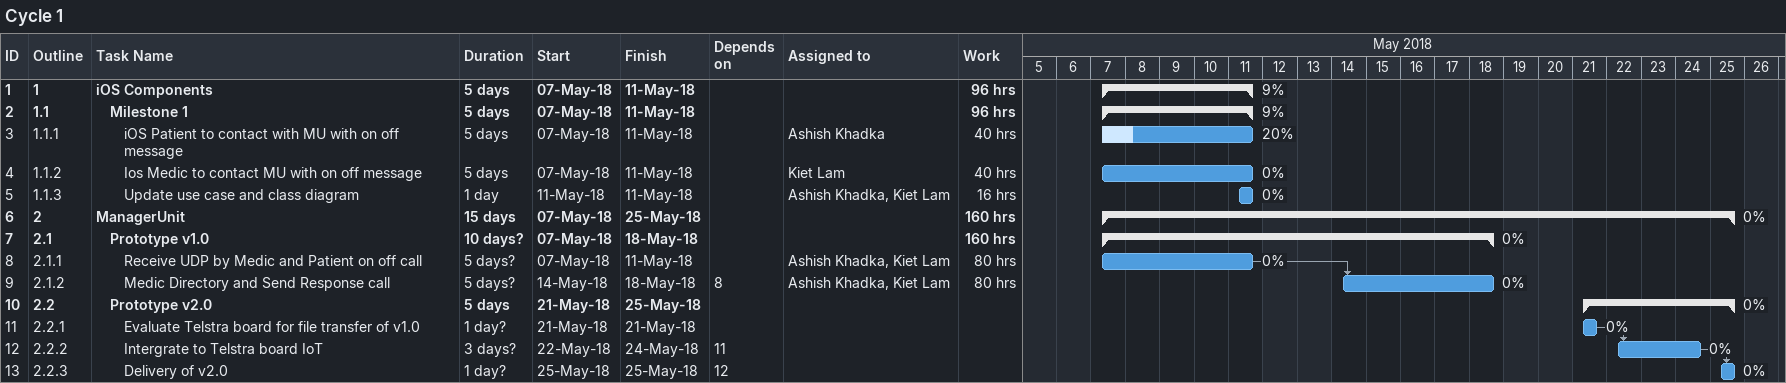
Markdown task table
Cycle 1

| ID | WBS | Task | Duration | Start | Finish | Predecessors | Resources | % complete | Work (h) |
|---|---|---|---|---|---|---|---|---|---|
| 1 | 1 | **iOS Components** | 5d | 2018-05-07 | 2018-05-11 |  |  | 9 | 96 |
| 2 | 1.1 | **Milestone 1** | 5d | 2018-05-07 | 2018-05-11 |  |  | 9 | 96 |
| 3 | 1.1.1 | iOS Patient to contact with MU with on off message | 5d | 2018-05-07 | 2018-05-11 |  | Ashish Khadka | 20 | 40 |
| 4 | 1.1.2 | Ios Medic to contact MU with on off message | 5d | 2018-05-07 | 2018-05-11 |  | Kiet Lam | 0 | 40 |
| 5 | 1.1.3 | Update use case and class diagram | 1d | 2018-05-11 | 2018-05-11 |  | Ashish Khadka, Kiet Lam | 0 | 16 |
| 6 | 2 | **ManagerUnit** | 15d | 2018-05-07 | 2018-05-25 |  |  | 0 | 160 |
| 7 | 2.1 | **Prototype v1.0** | 10d? | 2018-05-07 | 2018-05-18 |  |  | 0 | 160 |
| 8 | 2.1.1 | Receive UDP by Medic and Patient on off call | 5d? | 2018-05-07 | 2018-05-11 |  | Ashish Khadka, Kiet Lam | 0 | 80 |
| 9 | 2.1.2 | Medic Directory and Send Response call | 5d? | 2018-05-14 | 2018-05-18 | 8 | Ashish Khadka, Kiet Lam | 0 | 80 |
| 10 | 2.2 | **Prototype v2.0** | 5d | 2018-05-21 | 2018-05-25 |  |  | 0 |  |
| 11 | 2.2.1 | Evaluate Telstra board for file transfer of v1.0 | 1d? | 2018-05-21 | 2018-05-21 |  |  | 0 |  |
| 12 | 2.2.2 | Intergrate to Telstra board IoT | 3d? | 2018-05-22 | 2018-05-24 | 11 |  | 0 |  |
| 13 | 2.2.3 | Delivery of v2.0 | 1d? | 2018-05-25 | 2018-05-25 | 12 |  | 0 |  |
